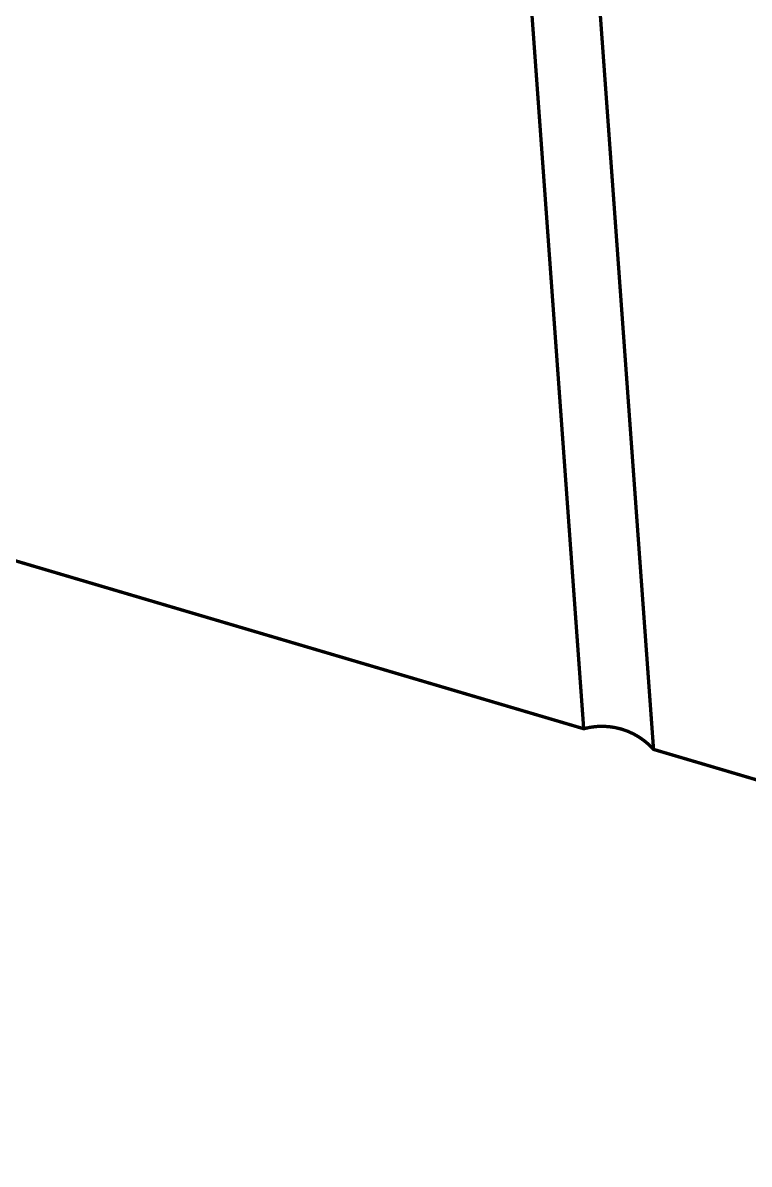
# Model space of a CAD drawing. Header units: inches. Extents: x 0 to 35.2, y -0.7 to 15.9.
# Drawn here: x 31.0237 to 31.1327, y 11.2176 to 11.3889 of the extents above; entities that cross this region are included whole.
import ezdxf

# ---------------------------------------------------------------- set-up
doc = ezdxf.new("R2010")
doc.units = ezdxf.units.IN
doc.header["$MEASUREMENT"] = 0
doc.layers.add('Dimensions', color=6, linetype='Continuous')

msp = doc.modelspace()

# ---------------------------------------------------------------- linework, layer by layer
at = {"layer": 'Dimensions'}
for points in [[(31.01713, 12.53475, 0.0005, 0.0005, 0), (31.10786, 11.28293, 0.0005, 0.0005, 0)], [(31.0275, 12.53319, 0.0005, 0.0005, 0), (31.11834, 11.27983, 0.0005, 0.0005, 0)], [(31.02108, 11.30858, 0.0005, 0.0005, 0), (31.10786, 11.28293, 0.0005, 0.0005, 0)], [(31.10786, 11.28293, 0.0005, 0.0005, -0.284511), (31.11834, 11.27983, 0.0005, 0.0005, 0)], [(31.11834, 11.27983, 0.0005, 0.0005, 0), (31.32808, 11.21784, 0.0005, 0.0005, 0)]]:
    msp.add_lwpolyline(points, format="xyseb", dxfattribs=at)
for points in [[(31.10773, 11.28293, 0.00025, 0.00025, 1), (31.10798, 11.28293, 0.00025, 0.00025, 1)], [(31.10773, 11.28293, 0.00025, 0.00025, 1), (31.10798, 11.28293, 0.00025, 0.00025, 1)], [(31.10773, 11.28293, 0.00025, 0.00025, 1), (31.10798, 11.28293, 0.00025, 0.00025, 1)], [(31.11822, 11.27983, 0.00025, 0.00025, 1), (31.11847, 11.27983, 0.00025, 0.00025, 1)], [(31.11822, 11.27983, 0.00025, 0.00025, 1), (31.11847, 11.27983, 0.00025, 0.00025, 1)], [(31.11822, 11.27983, 0.00025, 0.00025, 1), (31.11847, 11.27983, 0.00025, 0.00025, 1)]]:
    msp.add_lwpolyline(points, format="xyseb", close=True, dxfattribs=at)

doc.saveas('drawing.dxf')
